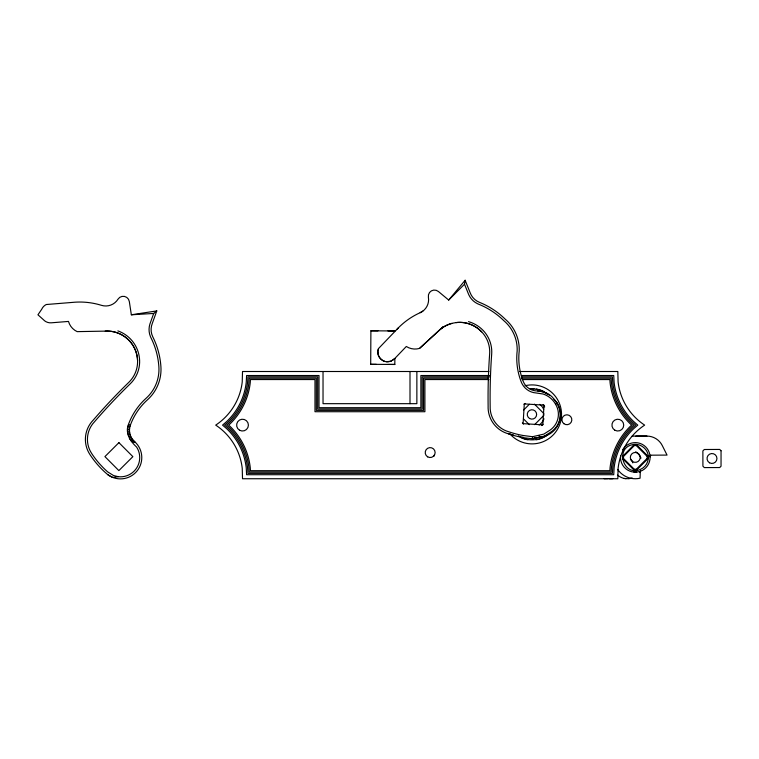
<?xml version="1.0" encoding="UTF-8"?>
<svg xmlns="http://www.w3.org/2000/svg" width="759" height="759" viewBox="0 0 759 759"><rect width="100%" height="100%" fill="white"/><g stroke="black" fill="none" stroke-linecap="round" stroke-linejoin="round"><path stroke-width="1.14" d="M647.152 458.37L647.161 456.472L636.251 445.552L634.353 445.552L623.509 456.491L623.509 458.512L634.306 469.271L636.298 469.271L647.152 458.37L647.911 458.683L647.911 456.159L636.564 444.802L634.04 444.802L622.76 456.178L622.76 458.825L633.993 470.02L636.611 470.02L647.911 458.683M394.86 358.438L394.822 364.462L370.696 364.32L370.895 330.81L377.954 330.848M440.097 329.501C445.59 324.795 452.81 322.404 460.001 322.328A30.739 30.493 -89.4 0 1 481.671 331.854A28.965 28.965 0 0 1 489.64 353.998A598.092 598.092 0 0 0 488.122 406.008A27.571 27.571 0 0 0 508.435 433.816A99.59 99.59 0 0 0 525.133 437.896L532.457 438.749L532.505 436.719L543.861 434.091L550.152 430.068A19.26 19.26 0 0 0 555.569 404.215L557.324 403.143L552.201 396.957A21.318 21.318 0 0 0 537.666 390.951L536.281 390.932A15.085 15.085 0 0 1 523.236 381.426A63.253 63.253 0 0 1 519.203 351.123A39.866 39.866 0 0 0 505.19 319.15A78.433 78.433 0 0 0 479.451 302.338A16.385 16.385 0 0 1 470.134 292.699L465.144 280.261L448.692 300.052L438.389 291.484A6.167 6.138 39.7 0 0 428.399 297.215A14.421 14.336 39.7 0 1 420.182 312.689A72.94 72.56 39.7 0 0 396.796 329.482M390.24 361.369C382.944 363.922 375.269 355.601 378.551 348.504L398.475 327.727M377.935 351.256L377.878 352.669M377.982 350.554L378.551 348.514M108.072 474.906L112.778 477.449L118.214 476.69A19.26 19.26 0 0 0 136.592 447.032C130.425 441.453 124.95 433.009 128.451 424.452A65.312 65.312 0 0 1 146.107 398.266A38.861 38.861 0 0 0 158.868 366.72A76.393 76.393 0 0 0 150.994 337.831L150.453 336.654A18.434 18.434 0 0 1 149.921 323.989L153.697 313.448L156.781 310.915L152.255 323.533A16.385 16.385 0 0 0 152.825 336.92A78.433 78.433 0 0 1 160.908 366.578A40.901 40.901 0 0 1 147.474 399.794A63.253 63.253 0 0 0 130.377 425.125C128.205 430.913 130.055 437.905 134.846 441.823A21.318 21.318 0 0 1 137.037 470.978A21.318 21.318 0 0 1 108.072 474.906A92.626 92.626 0 0 1 101.345 468.711L99.761 467.06A92.626 92.626 0 0 1 89.894 454.489A27.571 27.571 0 0 1 93.158 420.201A598.092 598.092 0 0 1 128.831 382.318A28.965 28.965 0 0 0 137.569 360.468A30.559 30.559 0 0 0 105.207 331.123L77.162 331.636A15.986 15.986 0 0 1 68.481 321.427L51.27 322.812A9.658 9.658 0 0 1 43.32 319.605L37.95 314.805L41.736 309.217A9.658 9.658 0 0 1 46.28 304.52L72.703 302.386A72.94 72.94 0 0 1 101.478 305.336A14.421 14.421 0 0 0 117.987 299.198A6.167 6.167 0 0 1 129.324 301.541L131.345 314.786L153.697 313.448M555.569 404.215A21.888 21.888 0 0 0 543.064 394.006L536.148 392.972A17.125 17.125 0 0 1 522.069 383.769L521.348 382.204A65.312 65.312 0 0 1 517.164 350.895A37.827 37.827 0 0 0 503.758 320.611A76.393 76.393 0 0 0 478.692 304.236L477.506 303.714A18.434 18.434 0 0 1 468.701 294.596L464.517 284.208L465.144 280.261M633.993 470.02L634.306 469.271M636.251 445.552L636.564 444.802M650.074 456.956L650.719 455.182L667.047 455.087L662.294 445.59A17.201 17.201 0 0 0 646.924 436.093L635.833 436.093A21.328 21.328 0 0 0 631.83 436.368M650.017 456.026L650.719 455.182M392.526 360.383L394.765 358.542L390.904 361.199L386.625 361.739M394.414 358.893L406.312 346.483A15.986 15.892 39.7 0 0 419.556 348.39L442.858 327.034M523.501 410.164L529.336 404.272M534.63 424.632L543.814 415.41L543.814 413.513L534.459 404.149M448.692 300.052L464.517 284.208M419.556 348.39L442.687 327.12M422.877 311.105L420.173 312.699M132.37 442.326L134.846 441.823L131.193 441.017L133.821 440.894L130.168 439.594L131.886 438.484M129.296 438.066L131.117 437.137M390.439 361.322L391.549 360.857M622.76 458.825L623.509 458.512M647.161 456.472L647.911 456.159M128.575 436.463L130.482 435.732M559.573 409.604A22.182 22.182 0 0 0 557.533 404.424L557.324 403.143A21.318 21.318 0 0 1 551.328 431.757L544.582 436.017L532.457 438.749L535.693 437.668M128.024 434.793L129.998 434.262M623.613 448.341A14.791 14.791 0 0 1 647.275 448.73A14.791 14.791 0 0 1 640.283 471.339L640.074 478.198A21.328 21.328 0 0 1 617.722 469.508M632.2 477.99L628.794 478.739L624.192 478.445M640.273 471.339L636.659 472.136L632.057 471.842A14.791 14.791 0 0 1 620.568 455.998M532.457 438.749L539.374 437.241A22.182 22.182 0 0 0 559.819 410.685M127.654 433.076L129.666 432.744M131.345 314.786L156.781 310.915M607.95 478.616L604.24 478.73M520.797 437.393L523.15 437.222M127.455 431.33L129.495 431.207M488.967 371.502L242.519 371.502L242.235 381.948A59.866 59.866 0 0 1 215.708 425.116A59.866 59.866 0 0 1 242.235 468.284L242.519 478.739L617.826 478.739L618.101 468.284A59.866 59.866 0 0 1 644.638 425.116A59.866 59.866 0 0 1 618.101 381.948L617.826 371.502L519.573 371.502M489.508 375.525L420.884 375.525L420.884 407.697L319.008 407.697L319.008 375.525L246.609 375.525L246.239 382.413A63.898 63.898 0 0 1 226.666 421.549L222.567 425.116L226.666 428.683A63.898 63.898 0 0 1 246.239 467.829L246.609 474.717L613.737 474.717L614.107 467.829A63.898 63.898 0 0 1 633.68 428.683L637.778 425.116L633.68 421.549A63.898 63.898 0 0 1 614.107 382.413L613.737 375.525L521.452 375.525M489.546 376.872L422.222 376.862L422.222 409.035L317.67 409.035L317.67 376.862L247.975 376.862L247.567 382.564A65.236 65.236 0 0 1 227.586 422.526L224.607 425.116L227.586 427.715A65.236 65.236 0 0 1 247.567 467.677L247.975 473.36L612.371 473.369L612.769 467.677A65.236 65.236 0 0 1 632.75 427.715L635.729 425.116L632.75 422.526A65.236 65.236 0 0 1 612.769 382.564L612.371 376.881L521.433 376.872M488.445 378.21L423.56 378.21L423.56 410.372L316.332 410.372L316.332 378.21L249.218 378.21L248.905 382.716A66.574 66.574 0 0 1 228.516 423.503L226.647 425.116L228.516 426.738A66.574 66.574 0 0 1 248.905 467.525L249.218 472.022L611.118 472.032L611.441 467.525A66.574 66.574 0 0 1 631.83 426.738L633.689 425.116L631.83 423.503A66.574 66.574 0 0 1 611.441 382.716L611.118 378.219L521.471 378.21M488.929 379.547L424.898 379.547L424.898 411.72L314.985 411.72L314.985 379.547L250.47 379.547L250.233 382.868A67.921 67.921 0 0 1 229.436 424.471L228.696 425.116L229.436 425.771A67.921 67.921 0 0 1 250.233 467.373L250.47 470.684L609.875 470.694L610.103 467.373A67.921 67.921 0 0 1 630.909 425.771L631.649 425.116L630.909 424.471A67.921 67.921 0 0 1 610.103 382.868L609.875 379.557L522.126 379.557M635.833 436.093L646.924 436.093M633.907 472.136L636.659 472.136M370.696 364.32L376.331 364.348M387.953 330.915L395.022 330.952L390.562 330.924M387.858 364.424L388.561 364.424M389.196 364.434L394.822 364.462M391.777 330.933L370.895 330.81M127.436 429.575L129.485 429.66M130.168 439.594L132.797 439.736M532.505 436.719L522.951 435.467A97.418 97.418 0 0 1 509.014 431.862L506.253 430.941A25.531 25.531 0 0 1 490.2 408.968L490.162 405.98A596.052 596.052 0 0 1 491.68 354.149L491.766 351.986A31.005 31.005 0 0 0 484.584 332.053L483.141 330.44A32.599 32.599 0 0 0 468.483 321.626M127.607 427.829L129.628 428.123M118.214 476.69L113.527 475.523L107.674 471.88A90.587 90.587 0 0 1 102.807 467.278L99.752 464.015A90.406 90.406 0 0 1 91.621 453.408L90.169 450.884A25.531 25.531 0 0 1 92.75 423.797L94.704 421.539A596.052 596.052 0 0 1 130.254 383.788L131.753 382.223A31.005 31.005 0 0 0 139.618 362.555L139.609 360.392A32.599 32.599 0 0 0 117.854 330.877M127.948 426.103L129.922 426.605M128.451 424.452L130.377 425.125M622.76 456.178L623.509 456.491M539.374 437.241L539.383 435.486M523.482 418.864L529.298 424.651M634.04 444.802L634.353 445.552M636.298 469.271L636.611 470.02M377.868 352.85L378.286 355.022A9.658 9.601 39.7 0 0 384.917 361.445M416.862 371.502L416.862 403.674L323.03 403.674L323.03 371.502M410.002 371.502L410.002 403.674M640.605 470.732A14.791 14.791 0 0 1 639.657 472.335M626.042 478.739A14.791 14.791 0 0 1 617.636 475.096M635.748 451.776A14.791 14.791 0 0 1 641.004 458.132M630.435 459.394A5.493 5.493 0 0 1 632.418 461.7M632.645 462.269A5.493 5.493 0 0 1 632.807 462.867M105.207 331.123A30.616 30.559 -47.8 0 1 137.569 360.468M612.968 478.635A21.328 21.328 0 0 1 608.955 478.654M622.56 449.878A14.791 14.791 0 0 1 623.063 449.091M543.046 424.243A14.791 14.791 0 0 1 541.727 425.552M543.055 404.68A14.791 14.791 0 0 1 544.687 406.928M543.966 418.788A12.78 12.78 0 0 1 539.127 425.021M524.127 404.357A12.78 12.78 0 0 1 525.456 403.456M539.782 404.367A12.78 12.78 0 0 1 543.681 409.386M523.501 424.034A12.799 12.799 0 0 1 522.363 422.896M525.01 385.762A29.487 29.487 0 0 1 559.231 402.972A29.487 29.487 0 0 1 547.571 439.461A29.487 29.487 0 0 1 509.716 433.664M547.438 434.679A25.464 25.464 0 0 1 518.397 435.903M530.446 388.978A25.464 25.464 0 0 1 547.438 394.111M546.66 435.581A25.74 25.74 0 0 1 539.203 439.119M538.197 439.385A25.74 25.74 0 0 1 536.167 439.803M527.913 439.803A25.74 25.74 0 0 1 525.883 439.385M524.877 439.119A25.74 25.74 0 0 1 521.006 437.649M529.972 388.741A25.74 25.74 0 0 1 534.108 388.741M536.167 388.997A25.74 25.74 0 0 1 538.197 389.405M539.203 389.68A25.74 25.74 0 0 1 544.004 391.606M455.96 322.594A30.559 30.493 -89.3 0 1 481.671 331.854M441.14 328.619A30.559 30.493 -89.3 0 1 451.984 323.343M537.666 390.951A24.867 24.867 0 0 1 549.336 395.126M554.023 399.253A24.867 24.867 0 0 1 557.533 404.424M513.501 435.021A105.463 105.454 0 0 1 508.435 433.816M648.328 457.013L648.281 458.645A13.045 13.045 0 0 1 640.473 469.385C623.964 477.164 614.913 449.043 631.659 444.888C639.467 442.326 648.366 448.797 648.328 457.013M721.05 450.78L721.041 466.216L719.703 467.553L704.314 467.591L702.91 466.178L702.872 450.931L704.305 449.508L719.712 449.432L721.05 450.78M524.298 403.921L523.093 423.645L542.808 424.85L544.013 405.126L524.298 403.921M433.93 455.751L433.512 456.244L434.347 455.248L433.93 455.751M118.916 442.649L104.922 456.605L118.859 470.599L132.863 456.643L118.916 442.649M709.513 462.781A4.962 4.962 0 0 0 716.951 458.483A4.962 4.962 0 0 0 709.513 454.195A4.962 4.962 0 0 0 709.513 462.781M632.351 461.396A4.962 4.962 0 0 0 640.226 457.962A4.962 4.962 0 0 0 633.31 452.857A4.962 4.962 0 0 0 632.351 461.396M529.602 418.503A4.687 4.687 0 0 0 536.641 414.442A4.687 4.687 0 0 0 529.602 410.382A4.687 4.687 0 0 0 529.602 418.503M427.687 456.861A4.962 4.962 0 0 0 435.135 452.573A4.962 4.962 0 0 0 427.687 448.275A4.962 4.962 0 0 0 427.687 456.861M563.852 423.683A4.962 4.962 0 0 0 571.793 420.41A4.962 4.962 0 0 0 564.981 415.173A4.962 4.962 0 0 0 563.852 423.683M239.569 430.23A5.901 5.901 0 0 0 248.411 425.116A5.901 5.901 0 0 0 239.569 420.012A5.901 5.901 0 0 0 239.569 430.23M614.875 430.23A5.901 5.901 0 0 0 623.727 425.116A5.901 5.901 0 0 0 614.875 420.012A5.901 5.901 0 0 0 614.875 430.23"/></g></svg>
